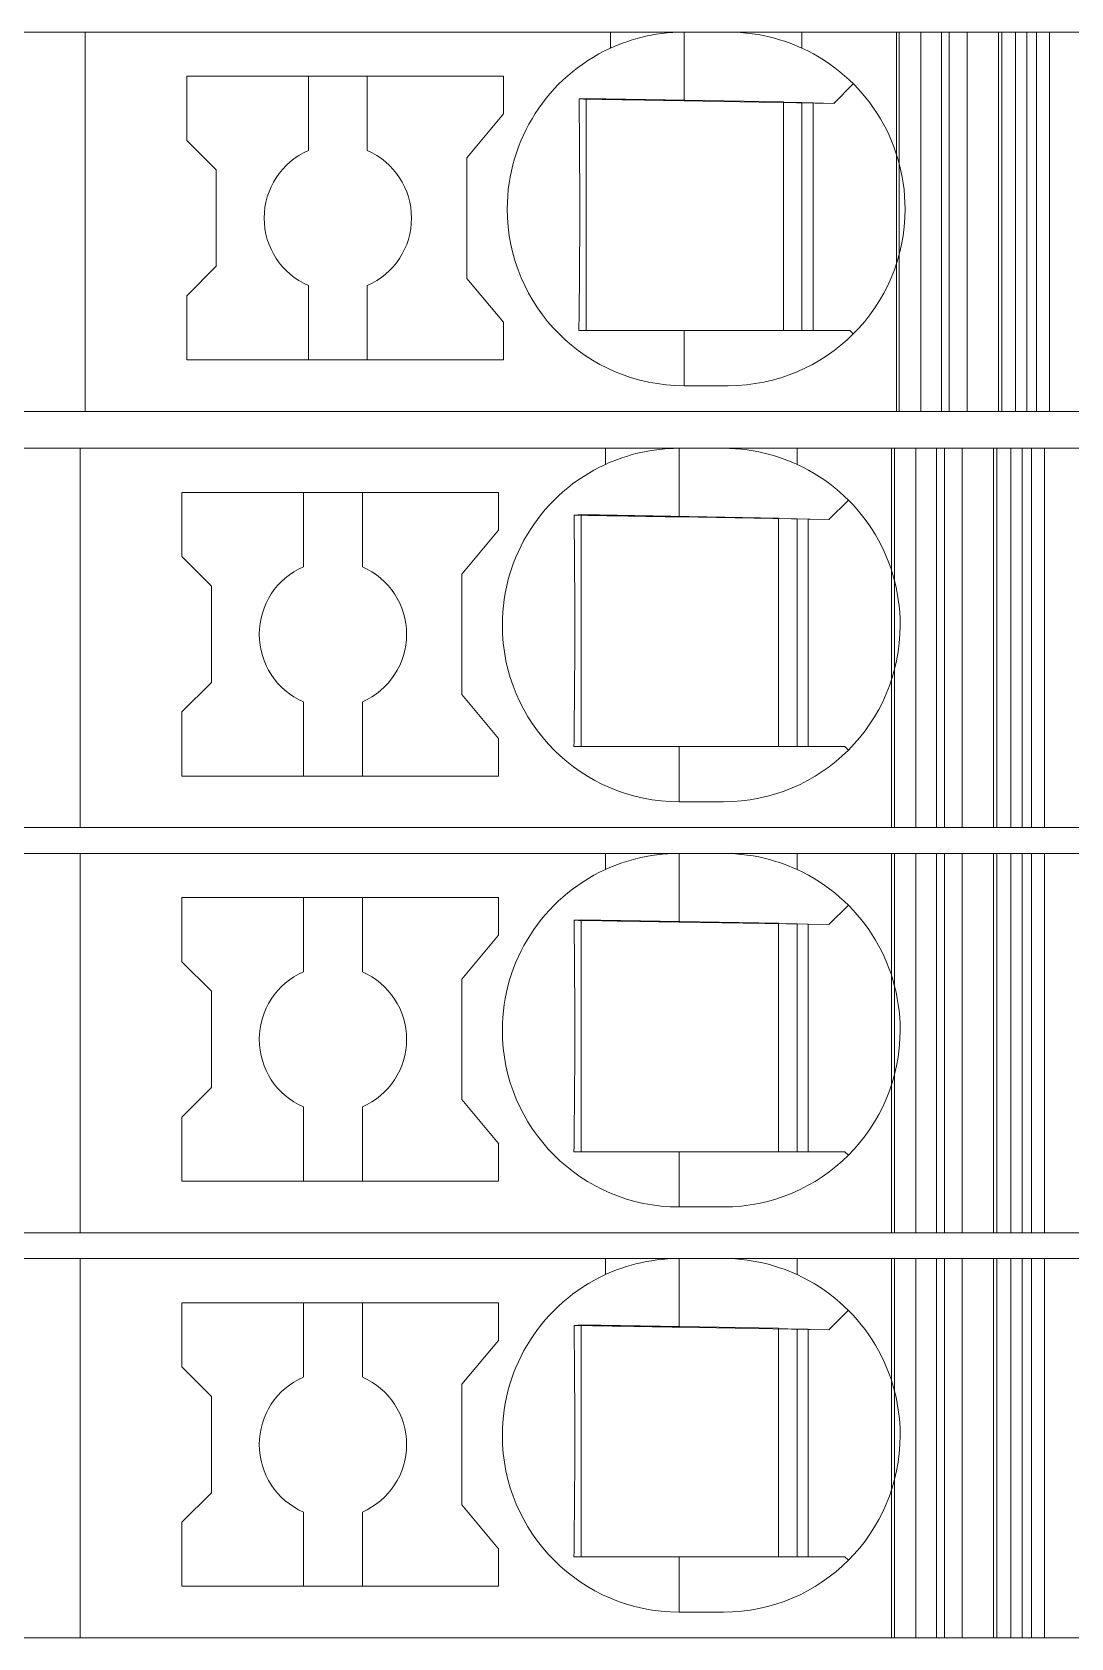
# Model space of a CAD drawing. Header units: millimetres. Extents: x 0 to 1680, y 0 to 1188.
# Drawn here: x 875.27 to 889.37, y 335.85 to 357.65 of the extents above; entities that cross this region are included whole.
import ezdxf
from ezdxf.enums import TextEntityAlignment as Align

# ---------------------------------------------------------------- set-up
doc = ezdxf.new("R2010")
doc.units = ezdxf.units.MM
for name, color, linetype, lineweight in [('EPLAN309', 5, 'Continuous', 5), ('EPLAN493', 5, 'Continuous', 5), ('MAIN-1', 7, 'Continuous', 5), ('MAIN-2', 7, 'Continuous', 5)]:
    doc.layers.add(name, color=color, linetype=linetype, lineweight=lineweight)
doc.styles.add('Tahoma', font='')
doc.styles.get('Tahoma').set_extended_font_data('Tahoma')

# ---------------------------------------------------------------- blocks, each defined once
blk = doc.blocks.new('EPLSYM_LibrarySPECIAL_Symbol12_Variant0_Placement8_3')
at = {"layer": 'EPLAN309', "lineweight": 13, "ltscale": 16}
blk.add_lwpolyline([(0, -5.15), (68.15, -5.15), (68.15, 0), (0, 0)], close=True, dxfattribs=at)
at = {"layer": 'EPLAN493', "color": 5, "style": 'Tahoma'}
blk.add_attdef('17_20450', text='', height=2.3478, dxfattribs=at).set_placement((0, -21.83478), align=Align.MIDDLE_RIGHT)
blk = doc.blocks.new('EPLSYM_LibrarySPECIAL_Symbol12_Variant0_Placement8_17')
at = {"layer": 'EPLAN309', "lineweight": 13, "ltscale": 16}
blk.add_lwpolyline([(0, -5.15), (68.15, -5.15), (68.15, 0), (0, 0)], close=True, dxfattribs=at)
at = {"layer": 'EPLAN493', "color": 5, "style": 'Tahoma'}
blk.add_attdef('17_20450', text='', height=2.3478, dxfattribs=at).set_placement((0, -21.83478), align=Align.MIDDLE_RIGHT)
blk = doc.blocks.new('EPLSYM_LibrarySPECIAL_Symbol12_Variant0_Placement8_18')
at = {"layer": 'EPLAN309', "lineweight": 13, "ltscale": 16}
blk.add_lwpolyline([(0, -5.15), (68.15, -5.15), (68.15, 0), (0, 0)], close=True, dxfattribs=at)
at = {"layer": 'EPLAN493', "color": 5, "style": 'Tahoma'}
blk.add_attdef('17_20450', text='', height=2.3478, dxfattribs=at).set_placement((0, -21.83478), align=Align.MIDDLE_RIGHT)
blk = doc.blocks.new('EPLSYM_LibrarySPECIAL_Symbol12_Variant0_Placement8_19')
at = {"layer": 'EPLAN309', "lineweight": 13, "ltscale": 16}
blk.add_lwpolyline([(0, -5.15), (68.15, -5.15), (68.15, 0), (0, 0)], close=True, dxfattribs=at)
at = {"layer": 'EPLAN493', "color": 5, "style": 'Tahoma'}
blk.add_attdef('17_20450', text='', height=2.3478, dxfattribs=at).set_placement((0, -21.83478), align=Align.MIDDLE_RIGHT)

msp = doc.modelspace()

# ---------------------------------------------------------------- linework, layer by layer
at = {"layer": 'MAIN-1'}
for p, q in [((875.986, 357.65), (875.267, 357.65)), ((883.117, 357.65), (875.986, 357.65)), ((875.986, 357.65), (875.986, 352.5)), ((883.117, 357.65), (884.117, 357.65)), ((883.117, 357.432), (883.117, 357.65)), ((883.339, 357.52), (883.28, 357.499)), ((883.4, 357.54), (883.339, 357.52)), ((883.464, 357.559), (883.4, 357.54)), ((883.53, 357.577), (883.464, 357.559)), ((883.598, 357.593), (883.53, 357.577)), ((883.668, 357.608), (883.598, 357.593)), ((883.74, 357.62), (883.668, 357.608)), ((883.813, 357.631), (883.74, 357.62)), ((883.888, 357.639), (883.813, 357.631)), ((883.964, 357.645), (883.888, 357.639)), ((884.04, 357.649), (883.964, 357.645)), ((884.117, 357.65), (884.04, 357.649)), ((884.117, 356.718), (884.117, 357.65)), ((884.117, 357.65), (884.717, 357.65)), ((884.717, 357.65), (884.8, 357.649)), ((885.717, 357.65), (884.717, 357.65)), ((884.8, 357.649), (884.882, 357.644)), ((884.882, 357.644), (884.963, 357.637)), ((884.963, 357.637), (885.042, 357.628)), ((885.042, 357.628), (885.121, 357.616)), ((885.121, 357.616), (885.197, 357.602)), ((885.197, 357.602), (885.271, 357.585)), ((885.271, 357.585), (885.343, 357.567)), ((885.343, 357.567), (885.412, 357.547)), ((885.412, 357.547), (885.478, 357.526)), ((885.478, 357.526), (885.542, 357.504)), ((885.717, 357.65), (888.771, 357.65)), ((885.717, 357.432), (885.717, 357.65)), ((888.899, 357.65), (888.771, 357.65)), ((888.771, 352.5), (888.771, 357.65)), ((888.899, 357.65), (889.434, 357.65)), ((888.899, 352.5), (888.899, 357.65)), ((883.169, 357.455), (883.117, 357.432)), ((883.223, 357.477), (883.169, 357.455)), ((883.28, 357.499), (883.223, 357.477)), ((885.542, 357.504), (885.603, 357.481)), ((885.603, 357.481), (885.662, 357.456)), ((885.662, 357.456), (885.717, 357.432)), ((877.367, 357.05), (877.367, 356.179)), ((877.367, 357.05), (881.667, 357.05)), ((879.017, 357.05), (879.017, 356.042)), ((879.817, 356.042), (879.817, 357.05)), ((881.667, 356.539), (881.667, 357.05)), ((886.15, 356.683), (886.414, 356.947)), ((882.691, 356.742), (882.692, 356.672)), ((882.752, 356.741), (882.691, 356.742)), ((882.692, 356.672), (882.692, 356.6)), ((882.813, 356.74), (882.752, 356.741)), ((882.788, 356.741), (882.788, 353.6)), ((882.876, 356.739), (882.813, 356.74)), ((882.94, 356.738), (882.876, 356.739)), ((883.004, 356.737), (882.94, 356.738)), ((883.07, 356.736), (883.004, 356.737)), ((883.138, 356.735), (883.07, 356.736)), ((883.207, 356.734), (883.138, 356.735)), ((883.277, 356.732), (883.207, 356.734)), ((883.35, 356.731), (883.277, 356.732)), ((883.425, 356.73), (883.35, 356.731)), ((883.502, 356.729), (883.425, 356.73)), ((883.581, 356.727), (883.502, 356.729)), ((883.664, 356.726), (883.581, 356.727)), ((883.749, 356.725), (883.664, 356.726)), ((883.838, 356.723), (883.749, 356.725)), ((883.929, 356.721), (883.838, 356.723)), ((884.022, 356.72), (883.929, 356.721)), ((884.117, 356.718), (884.022, 356.72)), ((884.117, 356.718), (886.15, 356.683)), ((885.467, 356.695), (885.467, 353.6)), ((885.717, 353.6), (885.717, 356.69)), ((885.867, 356.688), (885.867, 353.6)), ((881.167, 355.943), (881.667, 356.539)), ((882.692, 356.6), (882.693, 356.527)), ((882.693, 356.527), (882.694, 356.453)), ((882.694, 356.453), (882.695, 356.377)), ((882.695, 356.377), (882.695, 356.299)), ((882.695, 356.299), (882.696, 356.22)), ((882.696, 356.22), (882.697, 356.138)), ((877.767, 355.779), (877.367, 356.179)), ((882.697, 356.138), (882.697, 356.054)), ((882.697, 356.054), (882.698, 355.967)), ((877.767, 355.779), (877.767, 354.471)), ((881.167, 355.943), (881.167, 354.307)), ((882.698, 355.967), (882.699, 355.876)), ((882.699, 355.876), (882.699, 355.782)), ((882.699, 355.782), (882.7, 355.684)), ((882.7, 355.684), (882.7, 355.581)), ((882.7, 355.581), (882.7, 355.474)), ((882.7, 355.474), (882.701, 355.363)), ((882.701, 355.363), (882.701, 355.25)), ((882.701, 355.129), (882.7, 355.011)), ((882.701, 355.25), (882.701, 355.129)), ((882.7, 355.011), (882.7, 354.897)), ((882.7, 354.788), (882.699, 354.684)), ((882.7, 354.897), (882.7, 354.788)), ((877.767, 354.471), (877.367, 354.071)), ((882.698, 354.489), (882.697, 354.398)), ((882.699, 354.684), (882.698, 354.584)), ((882.698, 354.584), (882.698, 354.489)), ((881.167, 354.307), (881.667, 353.711)), ((882.697, 354.398), (882.696, 354.309)), ((882.696, 354.309), (882.696, 354.223)), ((877.367, 354.071), (877.367, 353.2)), ((879.017, 354.208), (879.017, 353.2)), ((879.817, 354.208), (879.817, 353.2)), ((882.694, 354.058), (882.693, 353.979)), ((882.695, 354.14), (882.694, 354.058)), ((882.696, 354.223), (882.695, 354.14)), ((882.692, 353.824), (882.691, 353.748)), ((882.693, 353.979), (882.692, 353.9)), ((882.692, 353.9), (882.692, 353.824)), ((881.667, 353.2), (881.667, 353.711)), ((882.69, 353.674), (882.689, 353.6)), ((882.689, 353.6), (882.75, 353.6)), ((882.691, 353.748), (882.69, 353.674)), ((882.75, 353.6), (882.813, 353.6)), ((882.813, 353.6), (882.876, 353.6)), ((882.876, 353.6), (882.94, 353.6)), ((882.94, 353.6), (883.006, 353.6)), ((883.006, 353.6), (883.073, 353.6)), ((883.073, 353.6), (883.141, 353.6)), ((883.141, 353.6), (883.211, 353.6)), ((883.211, 353.6), (883.282, 353.6)), ((883.282, 353.6), (883.356, 353.6)), ((883.356, 353.6), (883.431, 353.6)), ((883.431, 353.6), (883.509, 353.6)), ((883.509, 353.6), (883.589, 353.6)), ((883.589, 353.6), (883.672, 353.6)), ((883.672, 353.6), (883.757, 353.6)), ((883.757, 353.6), (883.845, 353.6)), ((883.845, 353.6), (883.934, 353.6)), ((883.934, 353.6), (884.025, 353.6)), ((884.025, 353.6), (884.117, 353.6)), ((884.117, 353.6), (886.367, 353.6)), ((884.117, 353.6), (884.117, 352.85)), ((886.414, 353.553), (886.367, 353.6)), ((881.667, 353.2), (877.367, 353.2)), ((884.717, 352.85), (884.117, 352.85)), ((875.986, 352.5), (875.267, 352.5)), ((875.986, 352.5), (888.771, 352.5)), ((887.611, 352.5), (887.611, 352.5)), ((887.717, 352.5), (887.717, 352.5)), ((888.899, 352.5), (888.771, 352.5)), ((888.899, 352.5), (889.434, 352.5)), ((875.919, 352), (875.2, 352)), ((883.05, 352), (875.919, 352)), ((875.919, 352), (875.919, 346.85)), ((883.05, 352), (884.05, 352)), ((883.05, 351.782), (883.05, 352)), ((883.272, 351.87), (883.213, 351.849)), ((883.333, 351.89), (883.272, 351.87)), ((883.397, 351.909), (883.333, 351.89)), ((883.463, 351.927), (883.397, 351.909)), ((883.531, 351.943), (883.463, 351.927)), ((883.601, 351.958), (883.531, 351.943)), ((883.673, 351.97), (883.601, 351.958)), ((883.746, 351.981), (883.673, 351.97)), ((883.821, 351.989), (883.746, 351.981)), ((883.897, 351.995), (883.821, 351.989)), ((883.973, 351.999), (883.897, 351.995)), ((884.05, 352), (883.973, 351.999)), ((884.05, 351.068), (884.05, 352)), ((884.05, 352), (884.65, 352)), ((884.65, 352), (884.732, 351.999)), ((885.65, 352), (884.65, 352)), ((884.732, 351.999), (884.814, 351.994)), ((884.814, 351.994), (884.896, 351.987)), ((884.896, 351.987), (884.975, 351.978)), ((884.975, 351.978), (885.053, 351.966)), ((885.053, 351.966), (885.13, 351.952)), ((885.13, 351.952), (885.204, 351.935)), ((885.204, 351.935), (885.275, 351.917)), ((885.275, 351.917), (885.345, 351.897)), ((885.345, 351.897), (885.411, 351.876)), ((885.411, 351.876), (885.475, 351.854)), ((885.475, 351.854), (885.536, 351.831)), ((885.65, 352), (888.704, 352)), ((885.65, 351.782), (885.65, 352)), ((888.832, 352), (888.704, 352)), ((888.704, 346.85), (888.704, 352)), ((888.832, 352), (889.367, 352)), ((888.832, 346.85), (888.832, 352)), ((883.102, 351.805), (883.05, 351.782)), ((883.156, 351.827), (883.102, 351.805)), ((883.213, 351.849), (883.156, 351.827)), ((885.536, 351.831), (885.594, 351.806)), ((885.594, 351.806), (885.65, 351.782)), ((877.3, 351.4), (877.3, 350.529)), ((877.3, 351.4), (881.6, 351.4)), ((878.95, 351.4), (878.95, 350.392)), ((879.75, 350.392), (879.75, 351.4)), ((881.6, 350.889), (881.6, 351.4)), ((886.083, 351.033), (886.347, 351.297)), ((882.624, 351.092), (882.625, 351.022)), ((882.685, 351.091), (882.624, 351.092)), ((882.625, 351.022), (882.625, 350.95)), ((882.746, 351.09), (882.685, 351.091)), ((882.721, 351.091), (882.721, 347.95)), ((882.809, 351.089), (882.746, 351.09)), ((882.873, 351.088), (882.809, 351.089)), ((882.937, 351.087), (882.873, 351.088)), ((883.003, 351.086), (882.937, 351.087)), ((883.071, 351.085), (883.003, 351.086)), ((883.14, 351.084), (883.071, 351.085)), ((883.21, 351.082), (883.14, 351.084)), ((883.283, 351.081), (883.21, 351.082)), ((883.358, 351.08), (883.283, 351.081)), ((883.435, 351.079), (883.358, 351.08)), ((883.514, 351.077), (883.435, 351.079)), ((883.597, 351.076), (883.514, 351.077)), ((883.682, 351.075), (883.597, 351.076)), ((883.771, 351.073), (883.682, 351.075)), ((883.862, 351.071), (883.771, 351.073)), ((883.955, 351.07), (883.862, 351.071)), ((884.05, 351.068), (883.955, 351.07)), ((884.05, 351.068), (886.083, 351.033)), ((885.4, 351.045), (885.4, 347.95)), ((885.65, 347.95), (885.65, 351.04)), ((885.8, 351.038), (885.8, 347.95)), ((881.1, 350.293), (881.6, 350.889)), ((882.625, 350.95), (882.626, 350.877)), ((882.626, 350.877), (882.627, 350.803)), ((882.627, 350.803), (882.628, 350.727)), ((882.628, 350.727), (882.628, 350.649)), ((882.628, 350.649), (882.629, 350.57)), ((882.629, 350.57), (882.63, 350.488)), ((877.7, 350.129), (877.3, 350.529)), ((882.63, 350.488), (882.63, 350.404)), ((882.63, 350.404), (882.631, 350.317)), ((877.7, 350.129), (877.7, 348.821)), ((881.1, 350.293), (881.1, 348.657)), ((882.631, 350.317), (882.631, 350.226)), ((882.631, 350.226), (882.632, 350.132)), ((882.632, 350.132), (882.633, 350.034)), ((882.633, 350.034), (882.633, 349.931)), ((882.633, 349.931), (882.633, 349.824)), ((882.633, 349.824), (882.633, 349.713)), ((882.633, 349.713), (882.634, 349.6)), ((882.634, 349.6), (882.633, 349.479)), ((882.633, 349.479), (882.633, 349.361)), ((882.633, 349.247), (882.632, 349.138)), ((882.633, 349.361), (882.633, 349.247)), ((882.632, 349.034), (882.631, 348.934)), ((882.632, 349.138), (882.632, 349.034)), ((877.7, 348.821), (877.3, 348.421)), ((882.631, 348.839), (882.63, 348.748)), ((882.631, 348.934), (882.631, 348.839)), ((881.1, 348.657), (881.6, 348.061)), ((882.629, 348.659), (882.628, 348.573)), ((882.63, 348.748), (882.629, 348.659)), ((877.3, 348.421), (877.3, 347.55)), ((878.95, 348.558), (878.95, 347.55)), ((879.75, 348.558), (879.75, 347.55)), ((882.627, 348.408), (882.626, 348.329)), ((882.628, 348.49), (882.627, 348.408)), ((882.628, 348.573), (882.628, 348.49)), ((882.625, 348.25), (882.624, 348.174)), ((882.624, 348.174), (882.624, 348.098)), ((882.626, 348.329), (882.625, 348.25)), ((881.6, 347.55), (881.6, 348.061)), ((882.623, 348.024), (882.622, 347.95)), ((882.622, 347.95), (882.683, 347.95)), ((882.624, 348.098), (882.623, 348.024)), ((882.683, 347.95), (882.746, 347.95)), ((882.746, 347.95), (882.809, 347.95)), ((882.809, 347.95), (882.873, 347.95)), ((882.873, 347.95), (882.939, 347.95)), ((882.939, 347.95), (883.005, 347.95)), ((883.005, 347.95), (883.074, 347.95)), ((883.074, 347.95), (883.144, 347.95)), ((883.144, 347.95), (883.215, 347.95)), ((883.215, 347.95), (883.289, 347.95)), ((883.289, 347.95), (883.364, 347.95)), ((883.364, 347.95), (883.442, 347.95)), ((883.442, 347.95), (883.522, 347.95)), ((883.522, 347.95), (883.605, 347.95)), ((883.605, 347.95), (883.69, 347.95)), ((883.69, 347.95), (883.778, 347.95)), ((883.778, 347.95), (883.867, 347.95)), ((883.867, 347.95), (883.958, 347.95)), ((883.958, 347.95), (884.05, 347.95)), ((884.05, 347.95), (886.3, 347.95)), ((884.05, 347.95), (884.05, 347.2)), ((886.347, 347.903), (886.3, 347.95)), ((881.6, 347.55), (877.3, 347.55)), ((884.65, 347.2), (884.05, 347.2)), ((875.919, 346.85), (875.2, 346.85)), ((875.919, 346.85), (888.704, 346.85)), ((887.544, 346.85), (887.544, 346.85)), ((887.65, 346.85), (887.65, 346.85)), ((888.832, 346.85), (888.704, 346.85)), ((888.832, 346.85), (889.367, 346.85)), ((875.919, 346.5), (875.2, 346.5)), ((883.05, 346.5), (875.919, 346.5)), ((875.919, 346.5), (875.919, 341.35)), ((883.05, 346.5), (884.05, 346.5)), ((883.05, 346.282), (883.05, 346.5)), ((883.397, 346.409), (883.333, 346.39)), ((883.463, 346.427), (883.397, 346.409)), ((883.531, 346.443), (883.463, 346.427)), ((883.601, 346.458), (883.531, 346.443)), ((883.673, 346.47), (883.601, 346.458)), ((883.746, 346.481), (883.673, 346.47)), ((883.821, 346.489), (883.746, 346.481)), ((883.897, 346.495), (883.821, 346.489)), ((883.973, 346.499), (883.897, 346.495)), ((884.05, 346.5), (883.973, 346.499)), ((884.05, 345.568), (884.05, 346.5)), ((884.05, 346.5), (884.65, 346.5)), ((884.65, 346.5), (884.732, 346.499)), ((885.65, 346.5), (884.65, 346.5)), ((884.732, 346.499), (884.814, 346.494)), ((884.814, 346.494), (884.896, 346.487)), ((884.896, 346.487), (884.975, 346.478)), ((884.975, 346.478), (885.053, 346.466)), ((885.053, 346.466), (885.13, 346.452)), ((885.13, 346.452), (885.204, 346.435)), ((885.204, 346.435), (885.275, 346.417)), ((885.275, 346.417), (885.345, 346.397)), ((885.65, 346.5), (888.704, 346.5)), ((885.65, 346.282), (885.65, 346.5)), ((888.832, 346.5), (888.704, 346.5)), ((888.704, 341.35), (888.704, 346.5)), ((888.832, 346.5), (889.367, 346.5)), ((888.832, 341.35), (888.832, 346.5)), ((883.102, 346.305), (883.05, 346.282)), ((883.156, 346.327), (883.102, 346.305)), ((883.213, 346.349), (883.156, 346.327)), ((883.272, 346.37), (883.213, 346.349)), ((883.333, 346.39), (883.272, 346.37)), ((885.345, 346.397), (885.411, 346.376)), ((885.411, 346.376), (885.475, 346.354)), ((885.475, 346.354), (885.536, 346.331)), ((885.536, 346.331), (885.594, 346.306)), ((885.594, 346.306), (885.65, 346.282)), ((877.3, 345.9), (877.3, 345.029)), ((877.3, 345.9), (881.6, 345.9)), ((878.95, 345.9), (878.95, 344.892)), ((879.75, 344.892), (879.75, 345.9)), ((881.6, 345.389), (881.6, 345.9)), ((886.083, 345.533), (886.347, 345.797)), ((882.624, 345.592), (882.625, 345.522)), ((882.685, 345.591), (882.624, 345.592)), ((882.746, 345.59), (882.685, 345.591)), ((882.721, 345.591), (882.721, 342.45)), ((882.809, 345.589), (882.746, 345.59)), ((882.873, 345.588), (882.809, 345.589)), ((882.937, 345.587), (882.873, 345.588)), ((883.003, 345.586), (882.937, 345.587)), ((883.071, 345.585), (883.003, 345.586)), ((883.14, 345.584), (883.071, 345.585)), ((883.21, 345.582), (883.14, 345.584)), ((883.283, 345.581), (883.21, 345.582)), ((883.358, 345.58), (883.283, 345.581)), ((883.435, 345.579), (883.358, 345.58)), ((883.514, 345.577), (883.435, 345.579)), ((883.597, 345.576), (883.514, 345.577)), ((883.682, 345.575), (883.597, 345.576)), ((883.771, 345.573), (883.682, 345.575)), ((883.862, 345.571), (883.771, 345.573)), ((883.955, 345.57), (883.862, 345.571)), ((884.05, 345.568), (883.955, 345.57)), ((884.05, 345.568), (886.083, 345.533)), ((885.4, 345.545), (885.4, 342.45)), ((885.65, 342.45), (885.65, 345.54)), ((885.8, 345.538), (885.8, 342.45)), ((881.1, 344.793), (881.6, 345.389)), ((882.625, 345.522), (882.625, 345.45)), ((882.625, 345.45), (882.626, 345.377)), ((882.626, 345.377), (882.627, 345.303)), ((882.627, 345.303), (882.628, 345.227)), ((882.628, 345.227), (882.628, 345.149)), ((882.628, 345.149), (882.629, 345.07)), ((877.7, 344.629), (877.3, 345.029)), ((882.629, 345.07), (882.63, 344.988)), ((882.63, 344.988), (882.63, 344.904)), ((882.63, 344.904), (882.631, 344.817)), ((881.1, 344.793), (881.1, 343.157)), ((882.631, 344.817), (882.631, 344.726)), ((882.631, 344.726), (882.632, 344.632)), ((877.7, 344.629), (877.7, 343.321)), ((882.632, 344.632), (882.633, 344.534)), ((882.633, 344.534), (882.633, 344.431)), ((882.633, 344.431), (882.633, 344.324)), ((882.633, 344.324), (882.633, 344.213)), ((882.633, 344.213), (882.634, 344.1)), ((882.634, 344.1), (882.633, 343.979)), ((882.633, 343.979), (882.633, 343.861)), ((882.633, 343.861), (882.633, 343.747)), ((882.633, 343.747), (882.632, 343.638)), ((882.632, 343.638), (882.632, 343.534)), ((882.632, 343.534), (882.631, 343.434)), ((882.631, 343.434), (882.631, 343.339)), ((877.7, 343.321), (877.3, 342.921)), ((881.1, 343.157), (881.6, 342.561)), ((882.629, 343.159), (882.628, 343.073)), ((882.63, 343.248), (882.629, 343.159)), ((882.631, 343.339), (882.63, 343.248)), ((877.3, 342.921), (877.3, 342.05)), ((878.95, 343.058), (878.95, 342.05)), ((879.75, 343.058), (879.75, 342.05)), ((882.628, 342.99), (882.627, 342.908)), ((882.628, 343.073), (882.628, 342.99)), ((882.625, 342.75), (882.624, 342.674)), ((882.626, 342.829), (882.625, 342.75)), ((882.627, 342.908), (882.626, 342.829)), ((881.6, 342.05), (881.6, 342.561)), ((882.623, 342.524), (882.622, 342.45)), ((882.624, 342.598), (882.623, 342.524)), ((882.624, 342.674), (882.624, 342.598)), ((882.622, 342.45), (882.683, 342.45)), ((882.683, 342.45), (882.746, 342.45)), ((882.746, 342.45), (882.809, 342.45)), ((882.809, 342.45), (882.873, 342.45)), ((882.873, 342.45), (882.939, 342.45)), ((882.939, 342.45), (883.005, 342.45)), ((883.005, 342.45), (883.074, 342.45)), ((883.074, 342.45), (883.144, 342.45)), ((883.144, 342.45), (883.215, 342.45)), ((883.215, 342.45), (883.289, 342.45)), ((883.289, 342.45), (883.364, 342.45)), ((883.364, 342.45), (883.442, 342.45)), ((883.442, 342.45), (883.522, 342.45)), ((883.522, 342.45), (883.605, 342.45)), ((883.605, 342.45), (883.69, 342.45)), ((883.69, 342.45), (883.778, 342.45)), ((883.778, 342.45), (883.867, 342.45)), ((883.867, 342.45), (883.958, 342.45)), ((883.958, 342.45), (884.05, 342.45)), ((884.05, 342.45), (886.3, 342.45)), ((884.05, 342.45), (884.05, 341.7)), ((886.347, 342.403), (886.3, 342.45)), ((881.6, 342.05), (877.3, 342.05)), ((884.65, 341.7), (884.05, 341.7)), ((875.919, 341.35), (875.2, 341.35)), ((875.919, 341.35), (888.704, 341.35)), ((887.544, 341.35), (887.544, 341.35)), ((887.65, 341.35), (887.65, 341.35)), ((888.832, 341.35), (888.704, 341.35)), ((888.832, 341.35), (889.367, 341.35)), ((875.919, 341), (875.2, 341)), ((883.05, 341), (875.919, 341)), ((875.919, 341), (875.919, 335.85)), ((883.05, 341), (884.05, 341)), ((883.05, 340.782), (883.05, 341)), ((883.601, 340.958), (883.531, 340.943)), ((883.673, 340.97), (883.601, 340.958)), ((883.746, 340.981), (883.673, 340.97)), ((883.821, 340.989), (883.746, 340.981)), ((883.897, 340.995), (883.821, 340.989)), ((883.973, 340.999), (883.897, 340.995)), ((884.05, 341), (883.973, 340.999)), ((884.05, 340.068), (884.05, 341)), ((884.05, 341), (884.65, 341)), ((884.65, 341), (884.732, 340.999)), ((885.65, 341), (884.65, 341)), ((884.732, 340.999), (884.814, 340.994)), ((884.814, 340.994), (884.896, 340.987)), ((884.896, 340.987), (884.975, 340.978)), ((884.975, 340.978), (885.053, 340.966)), ((885.053, 340.966), (885.13, 340.952)), ((885.65, 341), (888.704, 341)), ((885.65, 340.782), (885.65, 341)), ((888.832, 341), (888.704, 341)), ((888.704, 335.85), (888.704, 341)), ((888.832, 341), (889.367, 341)), ((888.832, 335.85), (888.832, 341)), ((883.102, 340.805), (883.05, 340.782)), ((883.156, 340.827), (883.102, 340.805)), ((883.213, 340.849), (883.156, 340.827)), ((883.272, 340.87), (883.213, 340.849)), ((883.333, 340.89), (883.272, 340.87)), ((883.397, 340.909), (883.333, 340.89)), ((883.463, 340.927), (883.397, 340.909)), ((883.531, 340.943), (883.463, 340.927)), ((885.13, 340.952), (885.204, 340.935)), ((885.204, 340.935), (885.275, 340.917)), ((885.275, 340.917), (885.345, 340.897)), ((885.345, 340.897), (885.411, 340.876)), ((885.411, 340.876), (885.475, 340.854)), ((885.475, 340.854), (885.536, 340.831)), ((885.536, 340.831), (885.594, 340.806)), ((885.594, 340.806), (885.65, 340.782)), ((877.3, 340.4), (877.3, 339.529)), ((877.3, 340.4), (881.6, 340.4)), ((878.95, 340.4), (878.95, 339.392)), ((879.75, 339.392), (879.75, 340.4)), ((881.6, 339.889), (881.6, 340.4)), ((882.624, 340.092), (882.625, 340.022)), ((882.685, 340.091), (882.624, 340.092)), ((882.746, 340.09), (882.685, 340.091)), ((882.721, 340.091), (882.721, 336.95)), ((882.809, 340.089), (882.746, 340.09)), ((882.873, 340.088), (882.809, 340.089)), ((882.937, 340.087), (882.873, 340.088)), ((883.003, 340.086), (882.937, 340.087)), ((883.071, 340.085), (883.003, 340.086)), ((883.14, 340.084), (883.071, 340.085)), ((883.21, 340.082), (883.14, 340.084)), ((883.283, 340.081), (883.21, 340.082)), ((883.358, 340.08), (883.283, 340.081)), ((883.435, 340.079), (883.358, 340.08)), ((886.083, 340.033), (886.347, 340.297)), ((881.1, 339.293), (881.6, 339.889)), ((882.625, 340.022), (882.625, 339.95)), ((882.625, 339.95), (882.626, 339.877)), ((882.626, 339.877), (882.627, 339.803)), ((883.514, 340.077), (883.435, 340.079)), ((883.597, 340.076), (883.514, 340.077)), ((883.682, 340.075), (883.597, 340.076)), ((883.771, 340.073), (883.682, 340.075)), ((883.862, 340.071), (883.771, 340.073)), ((883.955, 340.07), (883.862, 340.071)), ((884.05, 340.068), (883.955, 340.07)), ((884.05, 340.068), (886.083, 340.033)), ((885.4, 340.045), (885.4, 336.95)), ((885.65, 336.95), (885.65, 340.04)), ((885.8, 340.038), (885.8, 336.95)), ((882.627, 339.803), (882.628, 339.727)), ((882.628, 339.727), (882.628, 339.649)), ((882.628, 339.649), (882.629, 339.57)), ((877.7, 339.129), (877.3, 339.529)), ((882.629, 339.57), (882.63, 339.488)), ((882.63, 339.488), (882.63, 339.404)), ((881.1, 339.293), (881.1, 337.657)), ((882.63, 339.404), (882.631, 339.317)), ((882.631, 339.317), (882.631, 339.226)), ((882.631, 339.226), (882.632, 339.132)), ((877.7, 339.129), (877.7, 337.821)), ((882.632, 339.132), (882.633, 339.034)), ((882.633, 339.034), (882.633, 338.931)), ((882.633, 338.931), (882.633, 338.824)), ((882.633, 338.824), (882.633, 338.713)), ((882.633, 338.713), (882.634, 338.6)), ((882.634, 338.6), (882.633, 338.479)), ((882.633, 338.479), (882.633, 338.361)), ((882.633, 338.361), (882.633, 338.247)), ((882.633, 338.247), (882.632, 338.138)), ((882.632, 338.138), (882.632, 338.034)), ((882.632, 338.034), (882.631, 337.934)), ((882.631, 337.934), (882.631, 337.839)), ((877.7, 337.821), (877.3, 337.421)), ((882.63, 337.748), (882.629, 337.659)), ((882.631, 337.839), (882.63, 337.748)), ((878.95, 337.558), (878.95, 336.55)), ((879.75, 337.558), (879.75, 336.55)), ((881.1, 337.657), (881.6, 337.061)), ((882.628, 337.49), (882.627, 337.408)), ((882.629, 337.659), (882.628, 337.573)), ((882.628, 337.573), (882.628, 337.49)), ((877.3, 337.421), (877.3, 336.55)), ((882.625, 337.25), (882.624, 337.174)), ((882.626, 337.329), (882.625, 337.25)), ((882.627, 337.408), (882.626, 337.329)), ((881.6, 336.55), (881.6, 337.061)), ((882.624, 337.098), (882.623, 337.024)), ((882.624, 337.174), (882.624, 337.098)), ((882.623, 337.024), (882.622, 336.95)), ((882.622, 336.95), (882.683, 336.95)), ((882.683, 336.95), (882.746, 336.95)), ((882.746, 336.95), (882.809, 336.95)), ((882.809, 336.95), (882.873, 336.95)), ((882.873, 336.95), (882.939, 336.95)), ((882.939, 336.95), (883.005, 336.95)), ((883.005, 336.95), (883.074, 336.95)), ((883.074, 336.95), (883.144, 336.95)), ((883.144, 336.95), (883.215, 336.95)), ((883.215, 336.95), (883.289, 336.95)), ((883.289, 336.95), (883.364, 336.95)), ((883.364, 336.95), (883.442, 336.95)), ((883.442, 336.95), (883.522, 336.95)), ((883.522, 336.95), (883.605, 336.95)), ((883.605, 336.95), (883.69, 336.95)), ((883.69, 336.95), (883.778, 336.95)), ((883.778, 336.95), (883.867, 336.95)), ((883.867, 336.95), (883.958, 336.95)), ((883.958, 336.95), (884.05, 336.95)), ((884.05, 336.95), (886.3, 336.95)), ((884.05, 336.95), (884.05, 336.2)), ((886.347, 336.903), (886.3, 336.95)), ((881.6, 336.55), (877.3, 336.55)), ((884.65, 336.2), (884.05, 336.2)), ((875.919, 335.85), (875.2, 335.85)), ((875.919, 335.85), (888.704, 335.85)), ((887.544, 335.85), (887.544, 335.85)), ((887.65, 335.85), (887.65, 335.85)), ((888.832, 335.85), (888.704, 335.85)), ((888.832, 335.85), (889.367, 335.85))]:
    msp.add_line(p, q, dxfattribs=at)
for centre, radius, start, end in [((884.117, 355.25), 2.4, 114.6244, 180), ((884.717, 355.25), 2.4, 0, 65.3756), ((879.417, 355.125), 1, 113.5782, 180), ((879.417, 355.125), 1, 0, 66.4218), ((879.417, 355.125), 1, 180, 246.4218), ((879.417, 355.125), 1, 293.5782, 0), ((884.117, 355.25), 2.4, 180, 270), ((884.717, 355.25), 2.4, 270, 0), ((884.05, 349.6), 2.4, 114.6244, 180), ((884.65, 349.6), 2.4, 0, 65.3756), ((879.35, 349.475), 1, 113.5782, 180), ((879.35, 349.475), 1, 0, 66.4218), ((879.35, 349.475), 1, 180, 246.4218), ((879.35, 349.475), 1, 293.5782, 0), ((884.05, 349.6), 2.4, 180, 270), ((884.65, 349.6), 2.4, 270, 0), ((884.05, 344.1), 2.4, 114.6244, 180), ((884.65, 344.1), 2.4, 0, 65.3756), ((879.35, 343.975), 1, 113.5782, 180), ((879.35, 343.975), 1, 0, 66.4218), ((884.05, 344.1), 2.4, 180, 270), ((884.65, 344.1), 2.4, 270, 0), ((879.35, 343.975), 1, 180, 246.4218), ((879.35, 343.975), 1, 293.5782, 0), ((884.05, 338.6), 2.4, 114.6244, 180), ((884.65, 338.6), 2.4, 0, 65.3756), ((879.35, 338.475), 1, 113.5782, 180), ((879.35, 338.475), 1, 0, 66.4218), ((884.05, 338.6), 2.4, 180, 270), ((884.65, 338.6), 2.4, 270, 0), ((879.35, 338.475), 1, 180, 246.4218), ((879.35, 338.475), 1, 293.5782, 0)]:
    msp.add_arc(centre, radius, start, end, dxfattribs=at)
at = {"layer": 'MAIN-2'}
for p, q in [((886.998, 352.5), (886.998, 357.65)), ((887.038, 357.65), (887.038, 352.5)), ((887.33, 357.65), (887.33, 352.5)), ((887.611, 352.5), (887.611, 357.65)), ((887.717, 352.5), (887.717, 357.65)), ((887.959, 357.65), (887.959, 352.5)), ((888.383, 357.65), (888.383, 352.5)), ((888.428, 357.65), (888.428, 352.5)), ((888.431, 352.5), (888.431, 357.65)), ((888.617, 357.65), (888.617, 352.5)), ((889.075, 352.5), (889.075, 357.65)), ((882.788, 356.75), (882.691, 356.742)), ((882.788, 356.75), (882.788, 356.741)), ((885.467, 356.703), (882.788, 356.75)), ((885.467, 356.698), (885.467, 356.703)), ((885.717, 356.693), (885.467, 356.698)), ((885.467, 356.698), (885.467, 356.695)), ((885.717, 356.693), (885.717, 356.692)), ((885.867, 356.689), (885.717, 356.692)), ((885.717, 356.69), (885.717, 356.692)), ((885.867, 356.688), (885.867, 356.689)), ((885.867, 356.688), (886.15, 356.683)), ((885.867, 356.688), (885.867, 356.688)), ((885.467, 353.6), (885.467, 353.6)), ((885.717, 353.6), (885.717, 353.6)), ((886.414, 353.553), (886.414, 353.553)), ((886.931, 346.85), (886.931, 352)), ((886.971, 352), (886.971, 346.85)), ((887.262, 352), (887.262, 346.85)), ((887.544, 346.85), (887.544, 352)), ((887.65, 346.85), (887.65, 352)), ((887.891, 352), (887.891, 346.85)), ((888.316, 352), (888.316, 346.85)), ((888.361, 352), (888.361, 346.85)), ((888.363, 346.85), (888.363, 352)), ((888.55, 352), (888.55, 346.85)), ((889.008, 346.85), (889.008, 352)), ((882.721, 351.1), (882.624, 351.092)), ((882.721, 351.1), (882.721, 351.091)), ((885.4, 351.053), (882.721, 351.1)), ((885.4, 351.048), (885.4, 351.053)), ((885.65, 351.043), (885.4, 351.048)), ((885.4, 351.048), (885.4, 351.045)), ((885.65, 351.043), (885.65, 351.042)), ((885.8, 351.039), (885.65, 351.042)), ((885.65, 351.04), (885.65, 351.042)), ((885.8, 351.038), (885.8, 351.039)), ((885.8, 351.038), (886.083, 351.033)), ((885.8, 351.038), (885.8, 351.038)), ((885.4, 347.95), (885.4, 347.95)), ((885.65, 347.95), (885.65, 347.95)), ((886.347, 347.903), (886.347, 347.903)), ((886.931, 341.35), (886.931, 346.5)), ((886.971, 346.5), (886.971, 341.35)), ((887.262, 346.5), (887.262, 341.35)), ((887.544, 341.35), (887.544, 346.5)), ((887.65, 341.35), (887.65, 346.5)), ((887.891, 346.5), (887.891, 341.35)), ((888.316, 346.5), (888.316, 341.35)), ((888.361, 346.5), (888.361, 341.35)), ((888.363, 341.35), (888.363, 346.5)), ((888.55, 346.5), (888.55, 341.35)), ((889.008, 341.35), (889.008, 346.5)), ((882.721, 345.6), (882.624, 345.592)), ((882.721, 345.6), (882.721, 345.591)), ((885.4, 345.553), (882.721, 345.6)), ((885.4, 345.548), (885.4, 345.553)), ((885.65, 345.543), (885.4, 345.548)), ((885.4, 345.548), (885.4, 345.545)), ((885.65, 345.543), (885.65, 345.542)), ((885.8, 345.539), (885.65, 345.542)), ((885.65, 345.54), (885.65, 345.542)), ((885.8, 345.538), (885.8, 345.539)), ((885.8, 345.538), (886.083, 345.533)), ((885.8, 345.538), (885.8, 345.538)), ((885.4, 342.45), (885.4, 342.45)), ((885.65, 342.45), (885.65, 342.45)), ((886.347, 342.403), (886.347, 342.403)), ((886.931, 335.85), (886.931, 341)), ((886.971, 341), (886.971, 335.85)), ((887.262, 341), (887.262, 335.85)), ((887.544, 335.85), (887.544, 341)), ((887.65, 335.85), (887.65, 341)), ((887.891, 341), (887.891, 335.85)), ((888.316, 341), (888.316, 335.85)), ((888.361, 341), (888.361, 335.85)), ((888.363, 335.85), (888.363, 341)), ((888.55, 341), (888.55, 335.85)), ((889.008, 335.85), (889.008, 341)), ((882.721, 340.1), (882.624, 340.092)), ((882.721, 340.1), (882.721, 340.091)), ((885.4, 340.053), (882.721, 340.1)), ((885.4, 340.048), (885.4, 340.053)), ((885.65, 340.043), (885.4, 340.048)), ((885.4, 340.048), (885.4, 340.045)), ((885.65, 340.043), (885.65, 340.042)), ((885.8, 340.039), (885.65, 340.042)), ((885.65, 340.04), (885.65, 340.042)), ((885.8, 340.038), (885.8, 340.039)), ((885.8, 340.038), (886.083, 340.033)), ((885.8, 340.038), (885.8, 340.038)), ((885.4, 336.95), (885.4, 336.95)), ((885.65, 336.95), (885.65, 336.95)), ((886.347, 336.903), (886.347, 336.903))]:
    msp.add_line(p, q, dxfattribs=at)

# ---------------------------------------------------------------- block references
for name, p in [('EPLSYM_LibrarySPECIAL_Symbol12_Variant0_Placement8_3', (836.067, 357.65)), ('EPLSYM_LibrarySPECIAL_Symbol12_Variant0_Placement8_17', (836, 352)), ('EPLSYM_LibrarySPECIAL_Symbol12_Variant0_Placement8_18', (836, 346.5)), ('EPLSYM_LibrarySPECIAL_Symbol12_Variant0_Placement8_19', (836, 341))]:
    msp.add_blockref(name, p)

doc.saveas('drawing.dxf')
